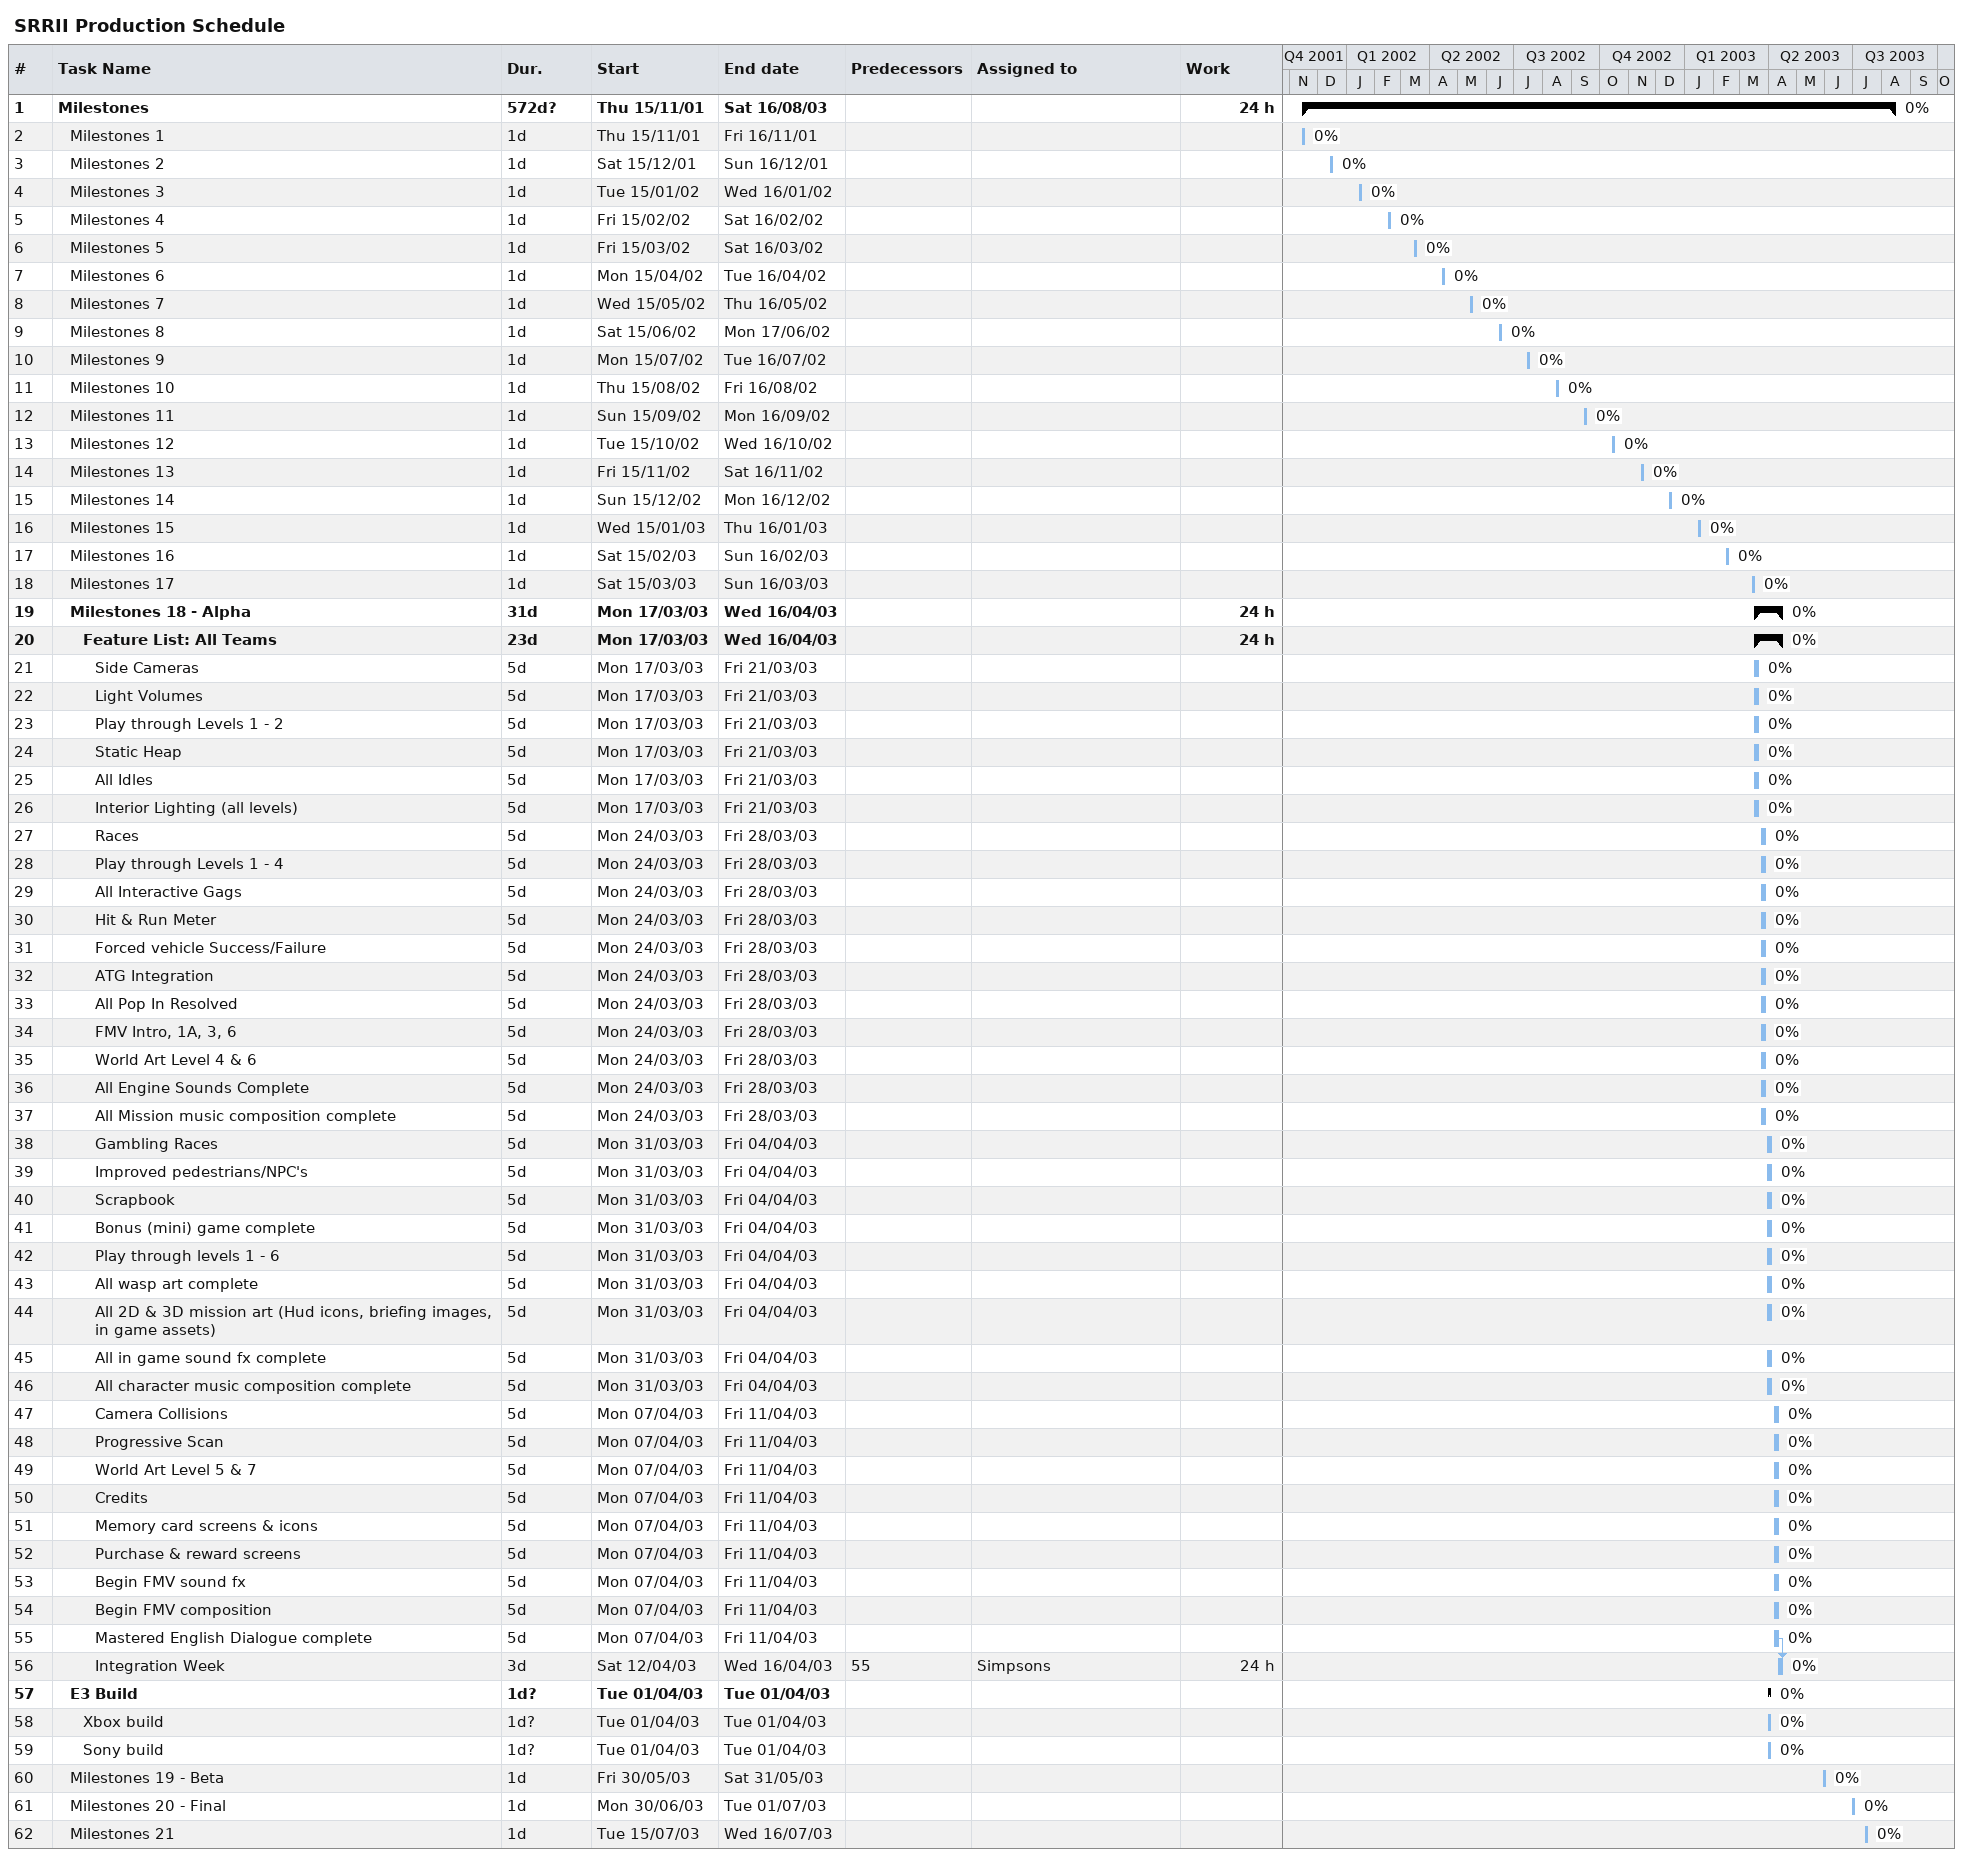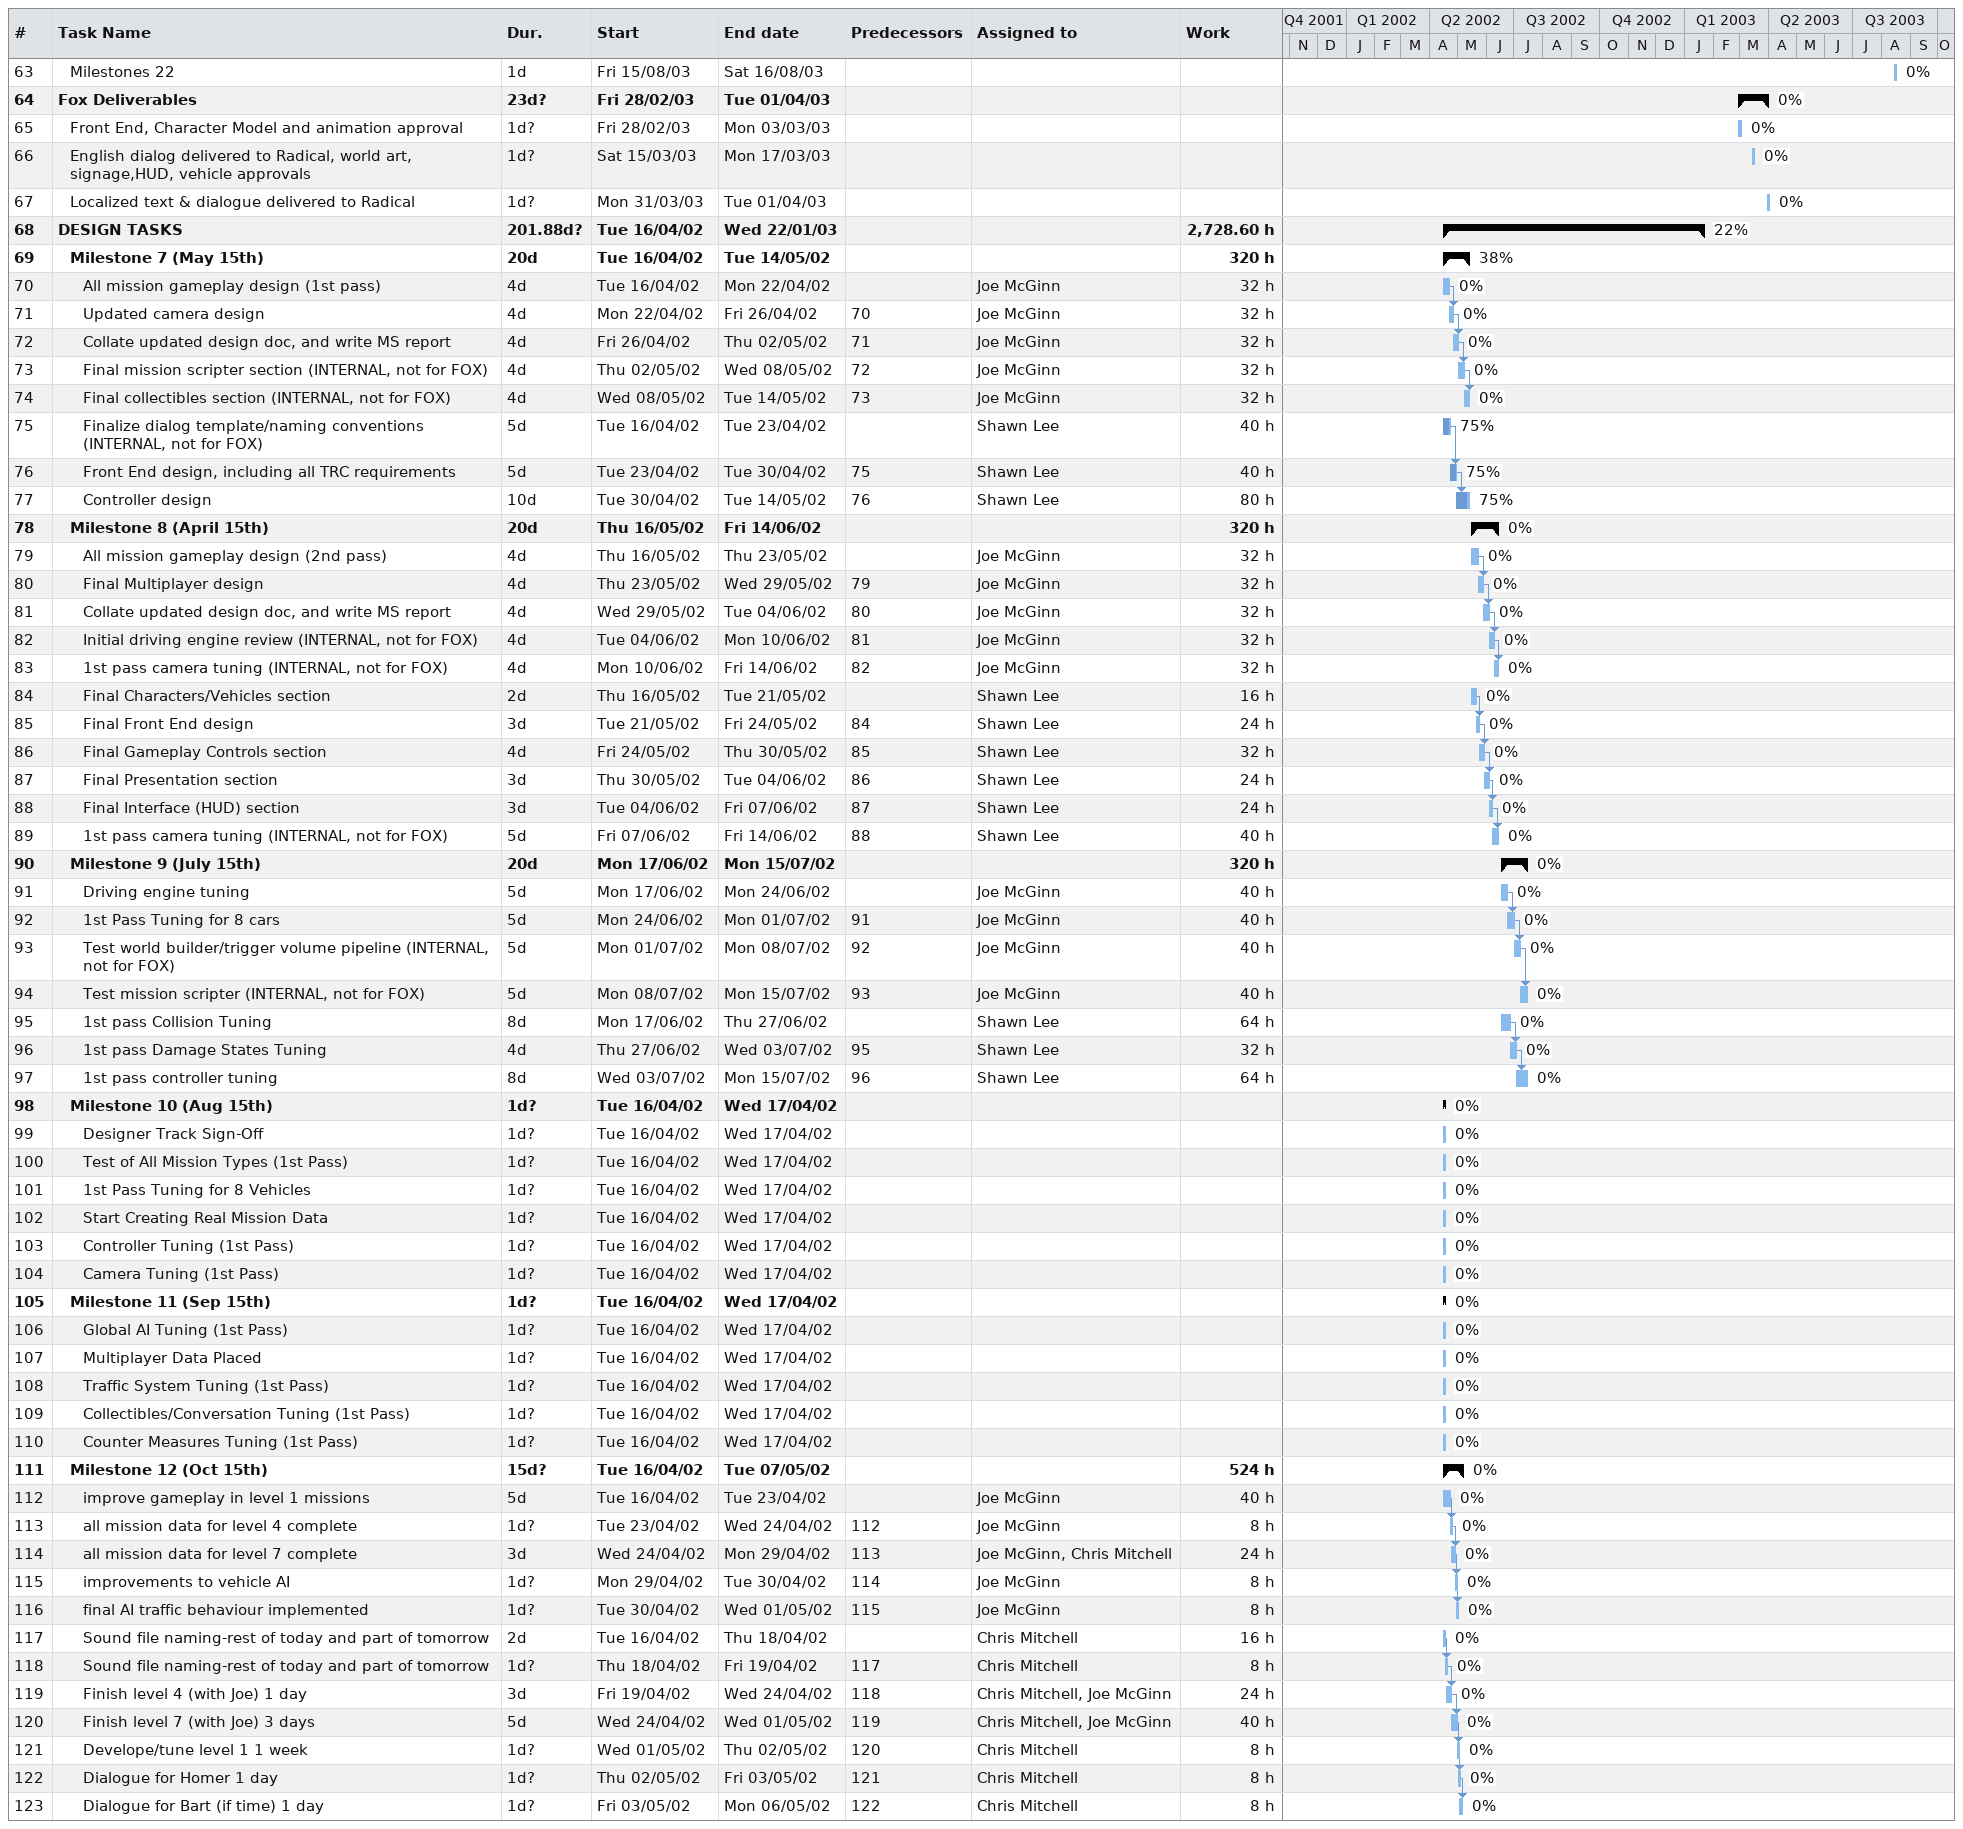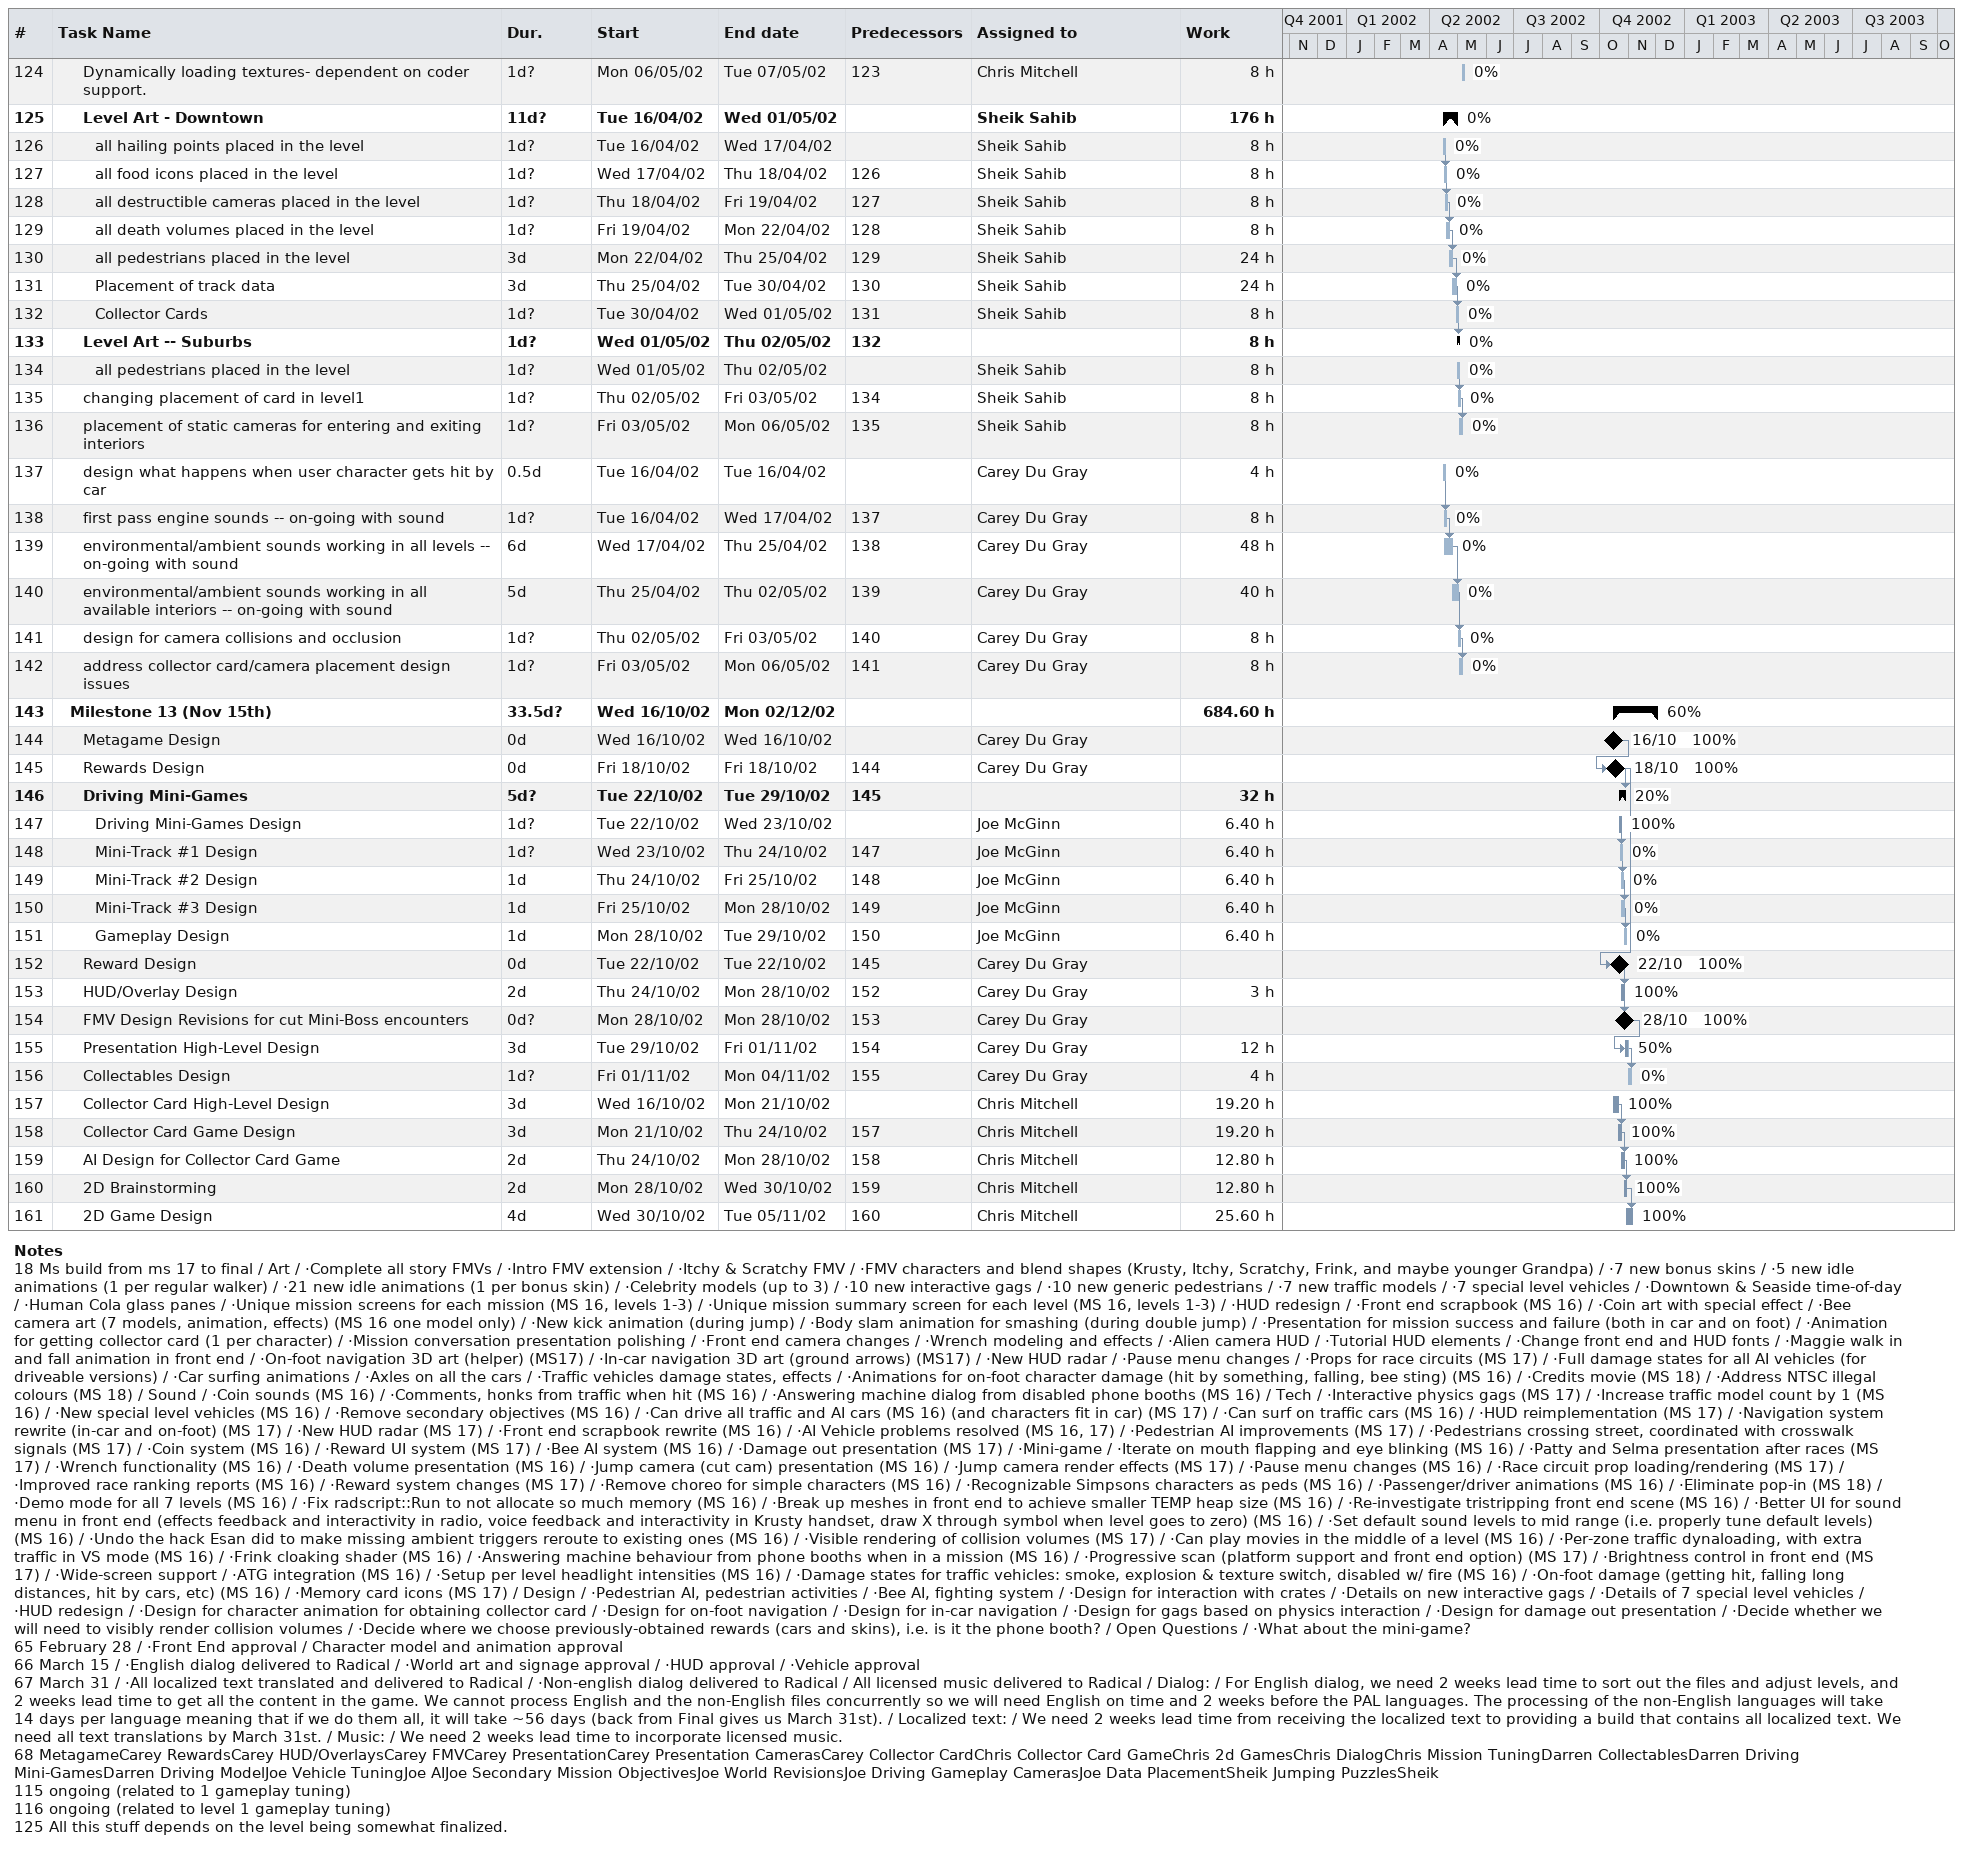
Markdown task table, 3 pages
SRRII Production Schedule

| ID | Level | Task | Duration | Start | Finish | Predecessors | Resources | % complete | Work (h) |
|---|---|---|---|---|---|---|---|---|---|
| 1 | 1 | **Milestones** | 572d? | 2001-11-15 | 2003-08-16 |  |  | 0 | 24 |
| 2 | 2 | Milestones 1 | 1d | 2001-11-15 | 2001-11-16 |  |  | 0 |  |
| 3 | 2 | Milestones 2 | 1d | 2001-12-15 | 2001-12-16 |  |  | 0 |  |
| 4 | 2 | Milestones 3 | 1d | 2002-01-15 | 2002-01-16 |  |  | 0 |  |
| 5 | 2 | Milestones 4 | 1d | 2002-02-15 | 2002-02-16 |  |  | 0 |  |
| 6 | 2 | Milestones 5 | 1d | 2002-03-15 | 2002-03-16 |  |  | 0 |  |
| 7 | 2 | Milestones 6 | 1d | 2002-04-15 | 2002-04-16 |  |  | 0 |  |
| 8 | 2 | Milestones 7 | 1d | 2002-05-15 | 2002-05-16 |  |  | 0 |  |
| 9 | 2 | Milestones 8 | 1d | 2002-06-15 | 2002-06-17 |  |  | 0 |  |
| 10 | 2 | Milestones 9 | 1d | 2002-07-15 | 2002-07-16 |  |  | 0 |  |
| 11 | 2 | Milestones 10 | 1d | 2002-08-15 | 2002-08-16 |  |  | 0 |  |
| 12 | 2 | Milestones 11 | 1d | 2002-09-15 | 2002-09-16 |  |  | 0 |  |
| 13 | 2 | Milestones 12 | 1d | 2002-10-15 | 2002-10-16 |  |  | 0 |  |
| 14 | 2 | Milestones 13 | 1d | 2002-11-15 | 2002-11-16 |  |  | 0 |  |
| 15 | 2 | Milestones 14 | 1d | 2002-12-15 | 2002-12-16 |  |  | 0 |  |
| 16 | 2 | Milestones 15 | 1d | 2003-01-15 | 2003-01-16 |  |  | 0 |  |
| 17 | 2 | Milestones 16 | 1d | 2003-02-15 | 2003-02-16 |  |  | 0 |  |
| 18 | 2 | Milestones 17 | 1d | 2003-03-15 | 2003-03-16 |  |  | 0 |  |
| 19 | 2 | **Milestones 18 - Alpha** | 31d | 2003-03-17 | 2003-04-16 |  |  | 0 | 24 |
| 20 | 3 | **Feature List: All Teams** | 23d | 2003-03-17 | 2003-04-16 |  |  | 0 | 24 |
| 21 | 4 | Side Cameras | 5d | 2003-03-17 | 2003-03-21 |  |  | 0 |  |
| 22 | 4 | Light Volumes | 5d | 2003-03-17 | 2003-03-21 |  |  | 0 |  |
| 23 | 4 | Play through Levels 1 - 2 | 5d | 2003-03-17 | 2003-03-21 |  |  | 0 |  |
| 24 | 4 | Static Heap | 5d | 2003-03-17 | 2003-03-21 |  |  | 0 |  |
| 25 | 4 | All Idles | 5d | 2003-03-17 | 2003-03-21 |  |  | 0 |  |
| 26 | 4 | Interior Lighting (all levels) | 5d | 2003-03-17 | 2003-03-21 |  |  | 0 |  |
| 27 | 4 | Races | 5d | 2003-03-24 | 2003-03-28 |  |  | 0 |  |
| 28 | 4 | Play through Levels 1 - 4 | 5d | 2003-03-24 | 2003-03-28 |  |  | 0 |  |
| 29 | 4 | All Interactive Gags | 5d | 2003-03-24 | 2003-03-28 |  |  | 0 |  |
| 30 | 4 | Hit & Run Meter | 5d | 2003-03-24 | 2003-03-28 |  |  | 0 |  |
| 31 | 4 | Forced vehicle Success/Failure | 5d | 2003-03-24 | 2003-03-28 |  |  | 0 |  |
| 32 | 4 | ATG Integration | 5d | 2003-03-24 | 2003-03-28 |  |  | 0 |  |
| 33 | 4 | All Pop In Resolved | 5d | 2003-03-24 | 2003-03-28 |  |  | 0 |  |
| 34 | 4 | FMV Intro, 1A, 3, 6 | 5d | 2003-03-24 | 2003-03-28 |  |  | 0 |  |
| 35 | 4 | World Art Level 4 & 6 | 5d | 2003-03-24 | 2003-03-28 |  |  | 0 |  |
| 36 | 4 | All Engine Sounds Complete | 5d | 2003-03-24 | 2003-03-28 |  |  | 0 |  |
| 37 | 4 | All Mission music composition complete | 5d | 2003-03-24 | 2003-03-28 |  |  | 0 |  |
| 38 | 4 | Gambling Races | 5d | 2003-03-31 | 2003-04-04 |  |  | 0 |  |
| 39 | 4 | Improved pedestrians/NPC's | 5d | 2003-03-31 | 2003-04-04 |  |  | 0 |  |
| 40 | 4 | Scrapbook | 5d | 2003-03-31 | 2003-04-04 |  |  | 0 |  |
| 41 | 4 | Bonus (mini) game complete | 5d | 2003-03-31 | 2003-04-04 |  |  | 0 |  |
| 42 | 4 | Play through levels 1 - 6 | 5d | 2003-03-31 | 2003-04-04 |  |  | 0 |  |
| 43 | 4 | All wasp art complete | 5d | 2003-03-31 | 2003-04-04 |  |  | 0 |  |
| 44 | 4 | All 2D & 3D mission art (Hud icons, briefing images, in game assets) | 5d | 2003-03-31 | 2003-04-04 |  |  | 0 |  |
| 45 | 4 | All in game sound fx complete | 5d | 2003-03-31 | 2003-04-04 |  |  | 0 |  |
| 46 | 4 | All character music composition complete | 5d | 2003-03-31 | 2003-04-04 |  |  | 0 |  |
| 47 | 4 | Camera Collisions | 5d | 2003-04-07 | 2003-04-11 |  |  | 0 |  |
| 48 | 4 | Progressive Scan | 5d | 2003-04-07 | 2003-04-11 |  |  | 0 |  |
| 49 | 4 | World Art Level 5 & 7 | 5d | 2003-04-07 | 2003-04-11 |  |  | 0 |  |
| 50 | 4 | Credits | 5d | 2003-04-07 | 2003-04-11 |  |  | 0 |  |
| 51 | 4 | Memory card screens & icons | 5d | 2003-04-07 | 2003-04-11 |  |  | 0 |  |
| 52 | 4 | Purchase & reward screens | 5d | 2003-04-07 | 2003-04-11 |  |  | 0 |  |
| 53 | 4 | Begin FMV sound fx | 5d | 2003-04-07 | 2003-04-11 |  |  | 0 |  |
| 54 | 4 | Begin FMV composition | 5d | 2003-04-07 | 2003-04-11 |  |  | 0 |  |
| 55 | 4 | Mastered English Dialogue complete | 5d | 2003-04-07 | 2003-04-11 |  |  | 0 |  |
| 56 | 4 | Integration Week | 3d | 2003-04-12 | 2003-04-16 | 55 | Simpsons | 0 | 24 |
| 57 | 2 | **E3 Build** | 1d? | 2003-04-01 | 2003-04-01 |  |  | 0 |  |
| 58 | 3 | Xbox build | 1d? | 2003-04-01 | 2003-04-01 |  |  | 0 |  |
| 59 | 3 | Sony build | 1d? | 2003-04-01 | 2003-04-01 |  |  | 0 |  |
| 60 | 2 | Milestones 19 - Beta | 1d | 2003-05-30 | 2003-05-31 |  |  | 0 |  |
| 61 | 2 | Milestones 20 - Final | 1d | 2003-06-30 | 2003-07-01 |  |  | 0 |  |
| 62 | 2 | Milestones 21 | 1d | 2003-07-15 | 2003-07-16 |  |  | 0 |  |
| 63 | 2 | Milestones 22 | 1d | 2003-08-15 | 2003-08-16 |  |  | 0 |  |
| 64 | 1 | **Fox Deliverables** | 23d? | 2003-02-28 | 2003-04-01 |  |  | 0 |  |
| 65 | 2 | Front End, Character Model and animation approval | 1d? | 2003-02-28 | 2003-03-03 |  |  | 0 |  |
| 66 | 2 | English dialog delivered to Radical, world art, signage,HUD, vehicle approvals | 1d? | 2003-03-15 | 2003-03-17 |  |  | 0 |  |
| 67 | 2 | Localized text & dialogue delivered to Radical | 1d? | 2003-03-31 | 2003-04-01 |  |  | 0 |  |
| 68 | 1 | **DESIGN TASKS** | 201.88d? | 2002-04-16 | 2003-01-22 |  |  | 22 | 2728.60 |
| 69 | 2 | **Milestone 7 (May 15th)** | 20d | 2002-04-16 | 2002-05-14 |  |  | 38 | 320 |
| 70 | 3 | All mission gameplay design (1st pass) | 4d | 2002-04-16 | 2002-04-22 |  | Joe McGinn | 0 | 32 |
| 71 | 3 | Updated camera design | 4d | 2002-04-22 | 2002-04-26 | 70 | Joe McGinn | 0 | 32 |
| 72 | 3 | Collate updated design doc, and write MS report | 4d | 2002-04-26 | 2002-05-02 | 71 | Joe McGinn | 0 | 32 |
| 73 | 3 | Final mission scripter section (INTERNAL, not for FOX) | 4d | 2002-05-02 | 2002-05-08 | 72 | Joe McGinn | 0 | 32 |
| 74 | 3 | Final collectibles section (INTERNAL, not for FOX) | 4d | 2002-05-08 | 2002-05-14 | 73 | Joe McGinn | 0 | 32 |
| 75 | 3 | Finalize dialog template/naming conventions (INTERNAL, not for FOX) | 5d | 2002-04-16 | 2002-04-23 |  | Shawn Lee | 75 | 40 |
| 76 | 3 | Front End design, including all TRC requirements | 5d | 2002-04-23 | 2002-04-30 | 75 | Shawn Lee | 75 | 40 |
| 77 | 3 | Controller design | 10d | 2002-04-30 | 2002-05-14 | 76 | Shawn Lee | 75 | 80 |
| 78 | 2 | **Milestone 8 (April 15th)** | 20d | 2002-05-16 | 2002-06-14 |  |  | 0 | 320 |
| 79 | 3 | All mission gameplay design (2nd pass) | 4d | 2002-05-16 | 2002-05-23 |  | Joe McGinn | 0 | 32 |
| 80 | 3 | Final Multiplayer design | 4d | 2002-05-23 | 2002-05-29 | 79 | Joe McGinn | 0 | 32 |
| 81 | 3 | Collate updated design doc, and write MS report | 4d | 2002-05-29 | 2002-06-04 | 80 | Joe McGinn | 0 | 32 |
| 82 | 3 | Initial driving engine review (INTERNAL, not for FOX) | 4d | 2002-06-04 | 2002-06-10 | 81 | Joe McGinn | 0 | 32 |
| 83 | 3 | 1st pass camera tuning (INTERNAL, not for FOX) | 4d | 2002-06-10 | 2002-06-14 | 82 | Joe McGinn | 0 | 32 |
| 84 | 3 | Final Characters/Vehicles section | 2d | 2002-05-16 | 2002-05-21 |  | Shawn Lee | 0 | 16 |
| 85 | 3 | Final Front End design | 3d | 2002-05-21 | 2002-05-24 | 84 | Shawn Lee | 0 | 24 |
| 86 | 3 | Final Gameplay Controls section | 4d | 2002-05-24 | 2002-05-30 | 85 | Shawn Lee | 0 | 32 |
| 87 | 3 | Final Presentation section | 3d | 2002-05-30 | 2002-06-04 | 86 | Shawn Lee | 0 | 24 |
| 88 | 3 | Final Interface (HUD) section | 3d | 2002-06-04 | 2002-06-07 | 87 | Shawn Lee | 0 | 24 |
| 89 | 3 | 1st pass camera tuning (INTERNAL, not for FOX) | 5d | 2002-06-07 | 2002-06-14 | 88 | Shawn Lee | 0 | 40 |
| 90 | 2 | **Milestone 9 (July 15th)** | 20d | 2002-06-17 | 2002-07-15 |  |  | 0 | 320 |
| 91 | 3 | Driving engine tuning | 5d | 2002-06-17 | 2002-06-24 |  | Joe McGinn | 0 | 40 |
| 92 | 3 | 1st Pass Tuning for 8 cars | 5d | 2002-06-24 | 2002-07-01 | 91 | Joe McGinn | 0 | 40 |
| 93 | 3 | Test world builder/trigger volume pipeline (INTERNAL, not for FOX) | 5d | 2002-07-01 | 2002-07-08 | 92 | Joe McGinn | 0 | 40 |
| 94 | 3 | Test mission scripter (INTERNAL, not for FOX) | 5d | 2002-07-08 | 2002-07-15 | 93 | Joe McGinn | 0 | 40 |
| 95 | 3 | 1st pass Collision Tuning | 8d | 2002-06-17 | 2002-06-27 |  | Shawn Lee | 0 | 64 |
| 96 | 3 | 1st pass Damage States Tuning | 4d | 2002-06-27 | 2002-07-03 | 95 | Shawn Lee | 0 | 32 |
| 97 | 3 | 1st pass controller tuning | 8d | 2002-07-03 | 2002-07-15 | 96 | Shawn Lee | 0 | 64 |
| 98 | 2 | **Milestone 10 (Aug 15th)** | 1d? | 2002-04-16 | 2002-04-17 |  |  | 0 |  |
| 99 | 3 | Designer Track Sign-Off | 1d? | 2002-04-16 | 2002-04-17 |  |  | 0 |  |
| 100 | 3 | Test of All Mission Types (1st Pass) | 1d? | 2002-04-16 | 2002-04-17 |  |  | 0 |  |
| 101 | 3 | 1st Pass Tuning for 8 Vehicles | 1d? | 2002-04-16 | 2002-04-17 |  |  | 0 |  |
| 102 | 3 | Start Creating Real Mission Data | 1d? | 2002-04-16 | 2002-04-17 |  |  | 0 |  |
| 103 | 3 | Controller Tuning (1st Pass) | 1d? | 2002-04-16 | 2002-04-17 |  |  | 0 |  |
| 104 | 3 | Camera Tuning (1st Pass) | 1d? | 2002-04-16 | 2002-04-17 |  |  | 0 |  |
| 105 | 2 | **Milestone 11 (Sep 15th)** | 1d? | 2002-04-16 | 2002-04-17 |  |  | 0 |  |
| 106 | 3 | Global AI Tuning (1st Pass) | 1d? | 2002-04-16 | 2002-04-17 |  |  | 0 |  |
| 107 | 3 | Multiplayer Data Placed | 1d? | 2002-04-16 | 2002-04-17 |  |  | 0 |  |
| 108 | 3 | Traffic System Tuning (1st Pass) | 1d? | 2002-04-16 | 2002-04-17 |  |  | 0 |  |
| 109 | 3 | Collectibles/Conversation Tuning (1st Pass) | 1d? | 2002-04-16 | 2002-04-17 |  |  | 0 |  |
| 110 | 3 | Counter Measures Tuning (1st Pass) | 1d? | 2002-04-16 | 2002-04-17 |  |  | 0 |  |
| 111 | 2 | **Milestone 12 (Oct 15th)** | 15d? | 2002-04-16 | 2002-05-07 |  |  | 0 | 524 |
| 112 | 3 | improve gameplay in level 1 missions | 5d | 2002-04-16 | 2002-04-23 |  | Joe McGinn | 0 | 40 |
| 113 | 3 | all mission data for level 4 complete | 1d? | 2002-04-23 | 2002-04-24 | 112 | Joe McGinn | 0 | 8 |
| 114 | 3 | all mission data for level 7 complete | 3d | 2002-04-24 | 2002-04-29 | 113 | Joe McGinn, Chris Mitchell | 0 | 24 |
| 115 | 3 | improvements to vehicle AI | 1d? | 2002-04-29 | 2002-04-30 | 114 | Joe McGinn | 0 | 8 |
| 116 | 3 | final AI traffic behaviour implemented | 1d? | 2002-04-30 | 2002-05-01 | 115 | Joe McGinn | 0 | 8 |
| 117 | 3 | Sound file naming-rest of today and part of tomorrow | 2d | 2002-04-16 | 2002-04-18 |  | Chris Mitchell | 0 | 16 |
| 118 | 3 | Sound file naming-rest of today and part of tomorrow | 1d? | 2002-04-18 | 2002-04-19 | 117 | Chris Mitchell | 0 | 8 |
| 119 | 3 | Finish level 4 (with Joe) 1 day | 3d | 2002-04-19 | 2002-04-24 | 118 | Chris Mitchell, Joe McGinn | 0 | 24 |
| 120 | 3 | Finish level 7 (with Joe) 3 days | 5d | 2002-04-24 | 2002-05-01 | 119 | Chris Mitchell, Joe McGinn | 0 | 40 |
| 121 | 3 | Develope/tune level 1 1 week | 1d? | 2002-05-01 | 2002-05-02 | 120 | Chris Mitchell | 0 | 8 |
| 122 | 3 | Dialogue for Homer 1 day | 1d? | 2002-05-02 | 2002-05-03 | 121 | Chris Mitchell | 0 | 8 |
| 123 | 3 | Dialogue for Bart (if time) 1 day | 1d? | 2002-05-03 | 2002-05-06 | 122 | Chris Mitchell | 0 | 8 |
| 124 | 3 | Dynamically loading textures- dependent on coder support. | 1d? | 2002-05-06 | 2002-05-07 | 123 | Chris Mitchell | 0 | 8 |
| 125 | 3 | **Level Art - Downtown** | 11d? | 2002-04-16 | 2002-05-01 |  | Sheik Sahib | 0 | 176 |
| 126 | 4 | all hailing points placed in the level | 1d? | 2002-04-16 | 2002-04-17 |  | Sheik Sahib | 0 | 8 |
| 127 | 4 | all food icons placed in the level | 1d? | 2002-04-17 | 2002-04-18 | 126 | Sheik Sahib | 0 | 8 |
| 128 | 4 | all destructible cameras placed in the level | 1d? | 2002-04-18 | 2002-04-19 | 127 | Sheik Sahib | 0 | 8 |
| 129 | 4 | all death volumes placed in the level | 1d? | 2002-04-19 | 2002-04-22 | 128 | Sheik Sahib | 0 | 8 |
| 130 | 4 | all pedestrians placed in the level | 3d | 2002-04-22 | 2002-04-25 | 129 | Sheik Sahib | 0 | 24 |
| 131 | 4 | Placement of track data | 3d | 2002-04-25 | 2002-04-30 | 130 | Sheik Sahib | 0 | 24 |
| 132 | 4 | Collector Cards | 1d? | 2002-04-30 | 2002-05-01 | 131 | Sheik Sahib | 0 | 8 |
| 133 | 3 | **Level Art -- Suburbs** | 1d? | 2002-05-01 | 2002-05-02 | 132 |  | 0 | 8 |
| 134 | 4 | all pedestrians placed in the level | 1d? | 2002-05-01 | 2002-05-02 |  | Sheik Sahib | 0 | 8 |
| 135 | 3 | changing placement of card in level1 | 1d? | 2002-05-02 | 2002-05-03 | 134 | Sheik Sahib | 0 | 8 |
| 136 | 3 | placement of static cameras for entering and exiting interiors | 1d? | 2002-05-03 | 2002-05-06 | 135 | Sheik Sahib | 0 | 8 |
| 137 | 3 | design what happens when user character gets hit by car | 0.5d | 2002-04-16 | 2002-04-16 |  | Carey Du Gray | 0 | 4 |
| 138 | 3 | first pass engine sounds -- on-going with sound | 1d? | 2002-04-16 | 2002-04-17 | 137 | Carey Du Gray | 0 | 8 |
| 139 | 3 | environmental/ambient sounds working in all levels -- on-going with sound | 6d | 2002-04-17 | 2002-04-25 | 138 | Carey Du Gray | 0 | 48 |
| 140 | 3 | environmental/ambient sounds working in all available interiors -- on-going with sound | 5d | 2002-04-25 | 2002-05-02 | 139 | Carey Du Gray | 0 | 40 |
| 141 | 3 | design for camera collisions and occlusion | 1d? | 2002-05-02 | 2002-05-03 | 140 | Carey Du Gray | 0 | 8 |
| 142 | 3 | address collector card/camera placement design issues | 1d? | 2002-05-03 | 2002-05-06 | 141 | Carey Du Gray | 0 | 8 |
| 143 | 2 | **Milestone 13 (Nov 15th)** | 33.5d? | 2002-10-16 | 2002-12-02 |  |  | 60 | 684.60 |
| 144 | 3 | Metagame Design | 0d | 2002-10-16 | 2002-10-16 |  | Carey Du Gray | 100 |  |
| 145 | 3 | Rewards Design | 0d | 2002-10-18 | 2002-10-18 | 144 | Carey Du Gray | 100 |  |
| 146 | 3 | **Driving Mini-Games** | 5d? | 2002-10-22 | 2002-10-29 | 145 |  | 20 | 32 |
| 147 | 4 | Driving Mini-Games Design | 1d? | 2002-10-22 | 2002-10-23 |  | Joe McGinn | 100 | 6.40 |
| 148 | 4 | Mini-Track #1 Design | 1d? | 2002-10-23 | 2002-10-24 | 147 | Joe McGinn | 0 | 6.40 |
| 149 | 4 | Mini-Track #2 Design | 1d | 2002-10-24 | 2002-10-25 | 148 | Joe McGinn | 0 | 6.40 |
| 150 | 4 | Mini-Track #3 Design | 1d | 2002-10-25 | 2002-10-28 | 149 | Joe McGinn | 0 | 6.40 |
| 151 | 4 | Gameplay Design | 1d | 2002-10-28 | 2002-10-29 | 150 | Joe McGinn | 0 | 6.40 |
| 152 | 3 | Reward Design | 0d | 2002-10-22 | 2002-10-22 | 145 | Carey Du Gray | 100 |  |
| 153 | 3 | HUD/Overlay Design | 2d | 2002-10-24 | 2002-10-28 | 152 | Carey Du Gray | 100 | 3 |
| 154 | 3 | FMV Design Revisions for cut Mini-Boss encounters | 0d? | 2002-10-28 | 2002-10-28 | 153 | Carey Du Gray | 100 |  |
| 155 | 3 | Presentation High-Level Design | 3d | 2002-10-29 | 2002-11-01 | 154 | Carey Du Gray | 50 | 12 |
| 156 | 3 | Collectables Design | 1d? | 2002-11-01 | 2002-11-04 | 155 | Carey Du Gray | 0 | 4 |
| 157 | 3 | Collector Card High-Level Design | 3d | 2002-10-16 | 2002-10-21 |  | Chris Mitchell | 100 | 19.20 |
| 158 | 3 | Collector Card Game Design | 3d | 2002-10-21 | 2002-10-24 | 157 | Chris Mitchell | 100 | 19.20 |
| 159 | 3 | AI Design for Collector Card Game | 2d | 2002-10-24 | 2002-10-28 | 158 | Chris Mitchell | 100 | 12.80 |
| 160 | 3 | 2D Brainstorming | 2d | 2002-10-28 | 2002-10-30 | 159 | Chris Mitchell | 100 | 12.80 |
| 161 | 3 | 2D Game Design | 4d | 2002-10-30 | 2002-11-05 | 160 | Chris Mitchell | 100 | 25.60 |

Notes
- 18: Ms build from ms 17 to final / Art / ·Complete all story FMVs / ·Intro FMV extension / ·Itchy & Scratchy FMV / ·FMV characters and blend shapes (Krusty, Itchy, Scratchy, Frink, and maybe younger Grandpa) / ·7 new bonus skins / ·5 new idle animations (1 per regular walker) / ·21 new idle animations (1 per bonus skin) / ·Celebrity models (up to 3) / ·10 new interactive gags / ·10 new generic pedestrians / ·7 new traffic models / ·7 special level vehicles / ·Downtown & Seaside time-of-day / ·Human Cola glass panes / ·Unique mission screens for each mission (MS 16, levels 1-3) / ·Unique mission summary screen for each level (MS 16, levels 1-3) / ·HUD redesign / ·Front end scrapbook (MS 16) / ·Coin art with special effect / ·Bee camera art (7 models, animation, effects) (MS 16 one model only) / ·New kick animation (during jump) / ·Body slam animation for smashing (during double jump) / ·Presentation for mission success and failure (both in car and on foot) / ·Animation for getting collector card (1 per character) / ·Mission conversation presentation polishing / ·Front end camera changes / ·Wrench modeling and effects / ·Alien camera HUD / ·Tutorial HUD elements / ·Change front end and HUD fonts / ·Maggie walk in and fall animation in front end / ·On-foot navigation 3D art (helper) (MS17) / ·In-car navigation 3D art (ground arrows) (MS17) / ·New HUD radar / ·Pause menu changes / ·Props for race circuits (MS 17) / ·Full damage states for all AI vehicles (for driveable versions) / ·Car surfing animations / ·Axles on all the cars / ·Traffic vehicles damage states, effects / ·Animations for on-foot character damage (hit by something, falling, bee sting) (MS 16) / ·Credits movie (MS 18) / ·Address NTSC illegal colours (MS 18) / Sound / ·Coin sounds (MS 16) / ·Comments, honks from traffic when hit (MS 16) / ·Answering machine dialog from disabled phone booths (MS 16) / Tech / ·Interactive physics gags (MS 17) / ·Increase traffic model count by 1 (MS 16) / ·New special level vehicles (MS 16) / ·Remove secondary objectives (MS 16) / ·Can drive all traffic and AI cars (MS 16) (and characters fit in car) (MS 17) / ·Can surf on traffic cars (MS 16) / ·HUD reimplementation (MS 17) / ·Navigation system rewrite (in-car and on-foot) (MS 17) / ·New HUD radar (MS 17) / ·Front end scrapbook rewrite (MS 16) / ·AI Vehicle problems resolved (MS 16, 17) / ·Pedestrian AI improvements (MS 17) / ·Pedestrians crossing street, coordinated with crosswalk signals (MS 17) / ·Coin system (MS 16) / ·Reward UI system (MS 17) / ·Bee AI system (MS 16) / ·Damage out presentation (MS 17) / ·Mini-game / ·Iterate on mouth flapping and eye blinking (MS 16) / ·Patty and Selma presentation after races (MS 17) / ·Wrench functionality (MS 16) / ·Death volume presentation (MS 16) / ·Jump camera (cut cam) presentation (MS 16) / ·Jump camera render effects (MS 17) / ·Pause menu changes (MS 16) / ·Race circuit prop loading/rendering (MS 17) / ·Improved race ranking reports (MS 16) / ·Reward system changes (MS 17) / ·Remove choreo for simple characters (MS 16) / ·Recognizable Simpsons characters as peds (MS 16) / ·Passenger/driver animations (MS 16) / ·Eliminate pop-in (MS 18) / ·Demo mode for all 7 levels (MS 16) / ·Fix radscript::Run to not allocate so much memory (MS 16) / ·Break up meshes in front end to achieve smaller TEMP heap size (MS 16) / ·Re-investigate tristripping front end scene (MS 16) / ·Better UI for sound menu in front end (effects feedback and interactivity in radio, voice feedback and interactivity in Krusty handset, draw X through symbol when level goes to zero) (MS 16) / ·Set default sound levels to mid range (i.e. properly tune default levels) (MS 16) / ·Undo the hack Esan did to make missing ambient triggers reroute to existing ones (MS 16) / ·Visible rendering of collision volumes (MS 17) / ·Can play movies in the middle of a level (MS 16) / ·Per-zone traffic dynaloading, with extra traffic in VS mode (MS 16) / ·Frink cloaking shader (MS 16) / ·Answering machine behaviour from phone booths when in a mission (MS 16) / ·Progressive scan (platform support and front end option) (MS 17) / ·Brightness control in front end (MS 17) / ·Wide-screen support / ·ATG integration (MS 16) / ·Setup per level headlight intensities (MS 16) / ·Damage states for traffic vehicles: smoke, explosion & texture switch, disabled w/ fire (MS 16) / ·On-foot damage (getting hit, falling long distances, hit by cars, etc) (MS 16) / ·Memory card icons (MS 17) / Design / ·Pedestrian AI, pedestrian activities / ·Bee AI, fighting system / ·Design for interaction with crates / ·Details on new interactive gags / ·Details of 7 special level vehicles / ·HUD redesign / ·Design for character animation for obtaining collector card / ·Design for on-foot navigation / ·Design for in-car navigation / ·Design for gags based on physics interaction / ·Design for damage out presentation / ·Decide whether we will need to visibly render collision volumes / ·Decide where we choose previously-obtained rewards (cars and skins), i.e. is it the phone booth? / Open Questions / ·What about the mini-game?
- 65: February 28 / ·Front End approval / Character model and animation approval
- 66: March 15 / ·English dialog delivered to Radical / ·World art and signage approval / ·HUD approval / ·Vehicle approval
- 67: March 31 / ·All localized text translated and delivered to Radical / ·Non-english dialog delivered to Radical / All licensed music delivered to Radical / Dialog: / For English dialog, we need 2 weeks lead time to sort out the files and adjust levels, and 2 weeks lead time to get all the content in the game. We cannot process English and the non-English files concurrently so we will need English on time and 2 weeks before the PAL languages. The processing of the non-English languages will take 14 days per language meaning that if we do them all, it will take ~56 days (back from Final gives us March 31st). / Localized text: / We need 2 weeks lead time from receiving the localized text to providing a build that contains all localized text. We need all text translations by March 31st. / Music: / We need 2 weeks lead time to incorporate licensed music.
- 68: MetagameCarey RewardsCarey HUD/OverlaysCarey FMVCarey PresentationCarey Presentation CamerasCarey Collector CardChris Collector Card GameChris 2d GamesChris DialogChris Mission TuningDarren CollectablesDarren Driving Mini-GamesDarren Driving ModelJoe Vehicle TuningJoe AIJoe Secondary Mission ObjectivesJoe World RevisionsJoe Driving Gameplay CamerasJoe Data PlacementSheik Jumping PuzzlesSheik
- 115: ongoing (related to 1 gameplay tuning)
- 116: ongoing (related to level 1 gameplay tuning)
- 125: All this stuff depends on the level being somewhat finalized.
